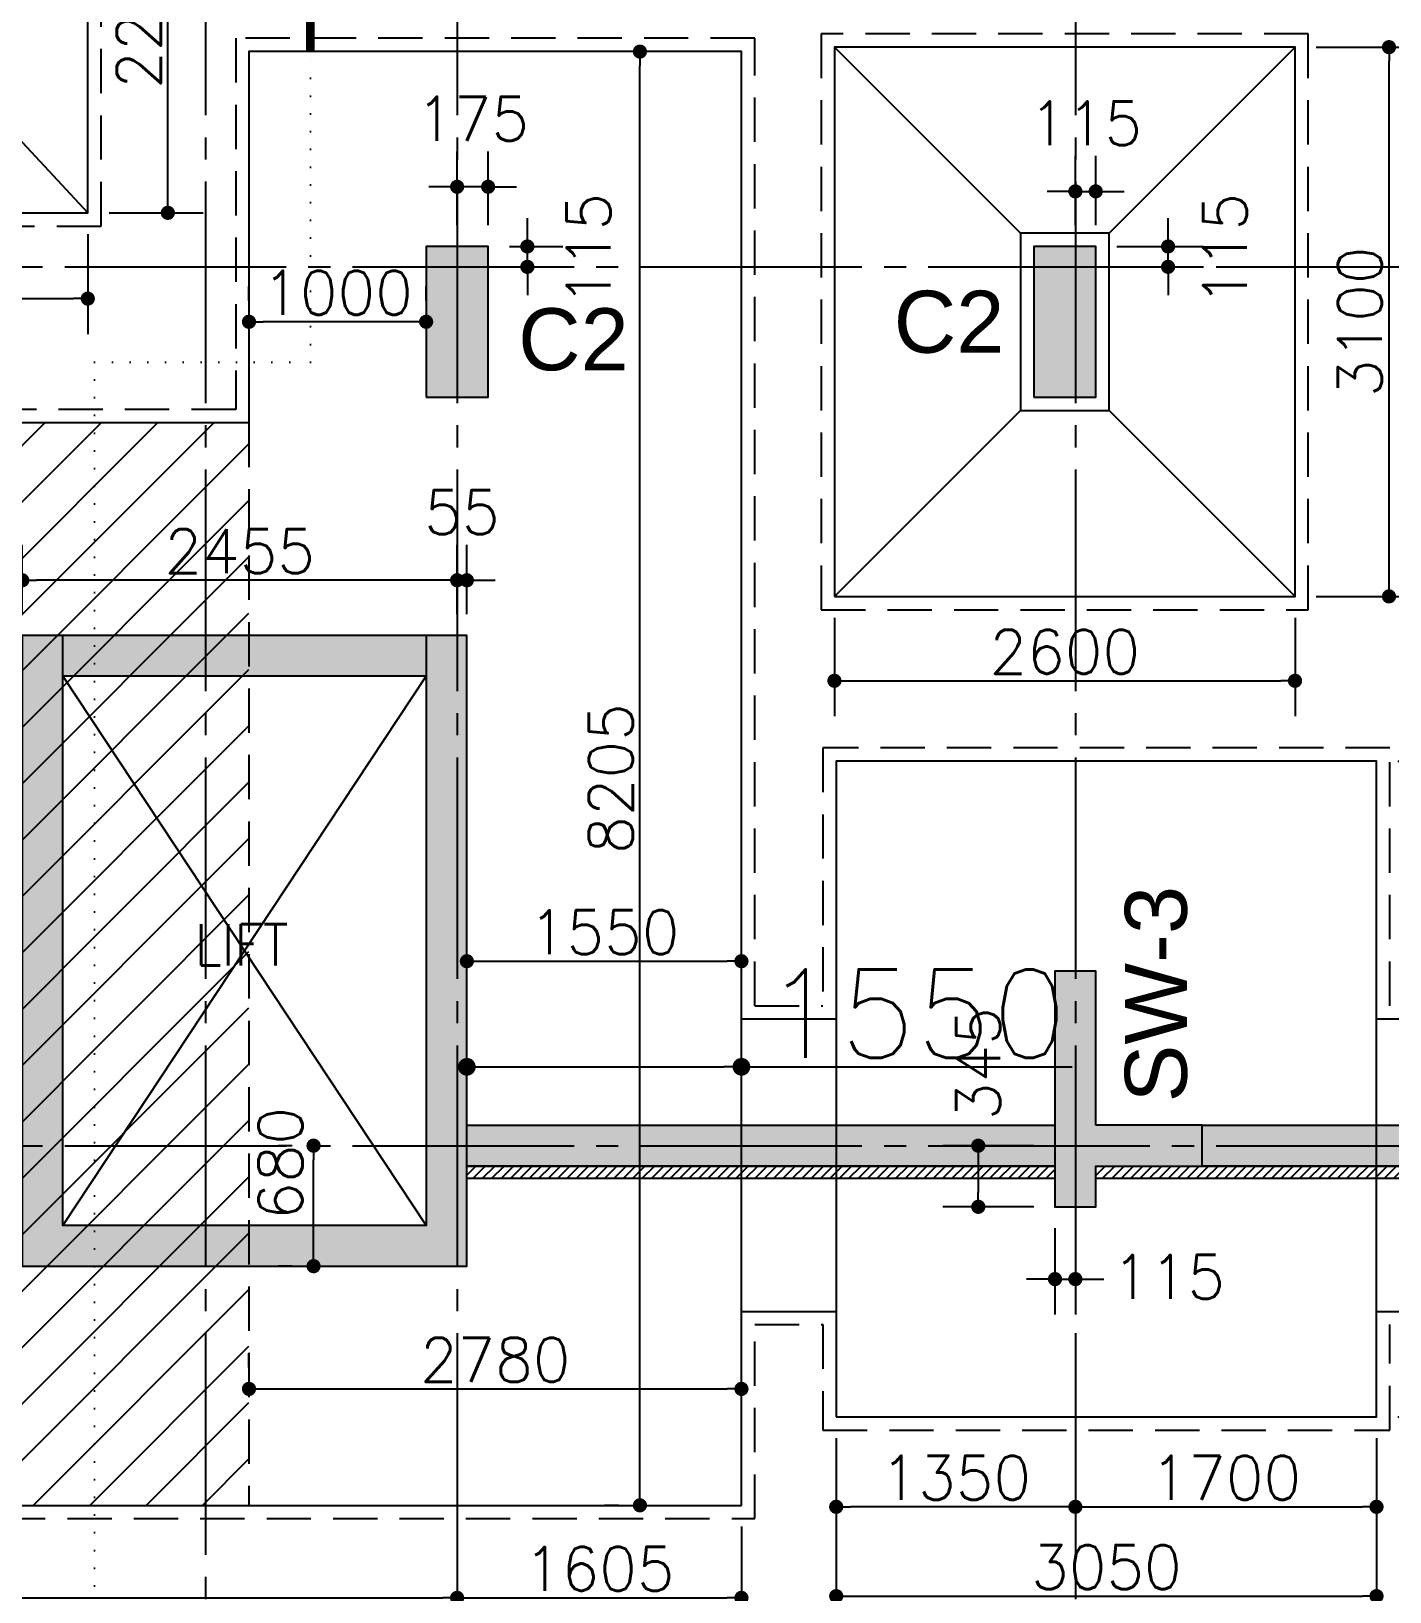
# Model space of a CAD drawing. Extents: x -200722 to 834823, y -494970 to 88783.
# Drawn here: x 253580 to 261250, y -9091 to -283 of the extents above; entities that cross this region are included whole.
import ezdxf

# ---------------------------------------------------------------- set-up
doc = ezdxf.new("R2010")
doc.units = 0
doc.header["$LTSCALE"] = 100
doc.header["$MEASUREMENT"] = 0
doc.header["$PDMODE"] = 34
for name, pattern in [('ACAD_ISO04W100', [30, 24, -3, 0, -3]), ('CL', [3.25, 2.5, -0.25, 0.25, -0.25]), ('DOT', [0.25, 0, -0.25]), ('HIDDEN', [0.375, 0.25, -0.125])]:
    doc.linetypes.add(name, pattern=pattern)
doc.layers.get('0').update_dxf_attribs({"linetype": 'CONTINUOUS'})
doc.layers.get('DEFPOINTS').update_dxf_attribs({"linetype": 'CONTINUOUS'})
doc.layers.add('1_COLUMN', color=4, linetype='CONTINUOUS', lineweight=5)
doc.layers.add('HATCH', color=252, linetype='CONTINUOUS', lineweight=30)
for name, color, linetype in [('A-Grid', 5, 'ACAD_ISO04W100'), ('BEAM', 4, 'CONTINUOUS'), ('COL. SHED. STEEL.', 6, 'CONTINUOUS'), ('COL_H', 235, 'CONTINUOUS'), ('DIM', 3, 'CONTINUOUS'), ('F_EXEC', 3, 'HIDDEN'), ('F_FTG1', 11, 'CONTINUOUS'), ('RCCWALL', 6, 'CONTINUOUS'), ('SLAB THK.', 2, 'CONTINUOUS'), ('TEXT', 2, 'CONTINUOUS')]:
    doc.layers.add(name, color=color, linetype=linetype)
doc.styles.add('AR', font='arial.ttf')
doc.styles.add('ROMANS', font='romans.shx')
doc.styles.get("Standard").update_dxf_attribs({"font": 'simplex.shx'})
doc.dimstyles.new('01 S.K', dxfattribs={"dimtxt": 230, "dimasz": 100, "dimexe": 200, "dimexo": 100, "dimgap": 50, "dimtad": 1, "dimdec": 0, "dimzin": 0, "dimdsep": 46, "dimtxsty": 'Standard', "dimblk": 'DOT', "dimcen": 0.09, "dimclrd": 4, "dimclre": 4, "dimclrt": 4, "dimadec": 0, "dimazin": 0, "dimtfac": 1, "dimtdec": 0, "dimtofl": 0, "dimtmove": 0, "dimatfit": 3, "dimfxl": 2, "dimtolj": 1, "dimtzin": 0, "dimarcsym": 1})
doc.dimstyles.new('STANDARD$0', dxfattribs={"dimtxt": 2.5, "dimasz": 2.5, "dimexe": 2, "dimexo": 0.7, "dimgap": 0.9, "dimtad": 1, "dimdec": 0, "dimdsep": 46, "dimtxsty": 'ROMANS', "dimcen": 0.09, "dimclrd": 4, "dimclre": 4, "dimclrt": 3, "dimadec": 0, "dimazin": 0, "dimtfac": 1, "dimtdec": 0, "dimtmove": 0, "dimatfit": 3, "dimfxl": 1, "dimtolj": 1, "dimtzin": 0, "dimarcsym": 0})

# ---------------------------------------------------------------- blocks, each defined once
blk = doc.blocks.new('DOT')
at = {"color": 0, "linetype": 'ByBlock'}
blk.add_line((-0.5, 0), (-1, 0), dxfattribs=at)
at = {"color": 0, "linetype": 'ByBlock', "const_width": 0.5}
blk.add_lwpolyline([(-0.25, 0, 1), (0.25, 0, 1)], format="xyb", close=True, dxfattribs=at)
blk = doc.blocks.new('*D414')
at = {"layer": 'BEAM', "color": 0, "lineweight": -2, "transparency": 16777216}
for p, q in [((256039.6, -5411.9), (256039.6, -5331.9)), ((257589.6, -5411.9), (257589.6, -5331.9)), ((256119.6, -5531.9), (257509.6, -5531.9))]:
    blk.add_line(p, q, dxfattribs=at)
at = {"layer": 'DEFPOINTS', "color": 0, "lineweight": -3, "transparency": 16777216}
for p in [(256039.6, -5531.9, 7446.6), (257589.6, -5531.9, 7446.6), (257589.6, -5531.9)]:
    blk.add_point(p, dxfattribs=at)
at = {"layer": 'BEAM', "color": 0, "lineweight": -2, "transparency": 16777216, "xscale": 80, "yscale": 80, "zscale": 80, "rotation": 180}
blk.add_blockref('DOT', (256039.6, -5531.9), dxfattribs=at)
at = {"layer": 'BEAM', "color": 0, "lineweight": -2, "transparency": 16777216, "xscale": 80, "yscale": 80, "zscale": 80}
blk.add_blockref('DOT', (257589.6, -5531.9), dxfattribs=at)
at = {"layer": 'BEAM', "color": 0, "transparency": 16777216, "insert": (256814.6, -5367.9), "char_height": 248, "attachment_point": 5}
blk.add_mtext('\\A1;1550', dxfattribs=at)
blk = doc.blocks.new('_DOT')
at = {"color": 0, "linetype": 'ByBlock'}
blk.add_line((-0.5, 0), (-1, 0), dxfattribs=at)
at = {"color": 0, "linetype": 'ByBlock', "const_width": 0.5}
blk.add_lwpolyline([(-0.25, 0, 1), (0.25, 0, 1)], format="xyb", close=True, dxfattribs=at)
blk = doc.blocks.new('*D420')
at = {"layer": 'BEAM', "color": 0, "lineweight": -2, "transparency": 16777216}
for p, q in [((248714.6, -8723.1), (248714.6, -9325.2)), ((255984.6, -8723.1), (255984.6, -9325.2)), ((248794.6, -9125.2), (255904.6, -9125.2))]:
    blk.add_line(p, q, dxfattribs=at)
at = {"layer": 'DEFPOINTS', "color": 0, "lineweight": -3, "transparency": 16777216}
for p in [(248714.6, -8603.1, 7446.6), (255984.6, -8603.1, 7446.6), (255984.6, -9125.2)]:
    blk.add_point(p, dxfattribs=at)
at = {"layer": 'BEAM', "color": 0, "lineweight": -2, "transparency": 16777216, "xscale": 80, "yscale": 80, "zscale": 80, "rotation": 180}
blk.add_blockref('DOT', (248714.6, -9125.2), dxfattribs=at)
at = {"layer": 'BEAM', "color": 0, "lineweight": -2, "transparency": 16777216, "xscale": 80, "yscale": 80, "zscale": 80}
blk.add_blockref('DOT', (255984.6, -9125.2), dxfattribs=at)
at = {"layer": 'BEAM', "color": 0, "transparency": 16777216, "insert": (252349.6, -8961.2), "char_height": 248, "attachment_point": 5}
blk.add_mtext('\\A1;7270', dxfattribs=at)
blk = doc.blocks.new('*D421')
at = {"layer": 'BEAM', "color": 0, "lineweight": -2, "transparency": 16777216}
for p, q in [((255984.6, -8723.1), (255984.6, -9325.2)), ((257589.6, -8723.1), (257589.6, -9325.2)), ((256064.6, -9125.2), (257509.6, -9125.2))]:
    blk.add_line(p, q, dxfattribs=at)
at = {"layer": 'DEFPOINTS', "color": 0, "lineweight": -3, "transparency": 16777216}
for p in [(255984.6, -8603.1, 7446.6), (257589.6, -8603.1, 7446.6), (257589.6, -9125.2)]:
    blk.add_point(p, dxfattribs=at)
at = {"layer": 'BEAM', "color": 0, "lineweight": -2, "transparency": 16777216, "xscale": 80, "yscale": 80, "zscale": 80, "rotation": 180}
blk.add_blockref('DOT', (255984.6, -9125.2), dxfattribs=at)
at = {"layer": 'BEAM', "color": 0, "lineweight": -2, "transparency": 16777216, "xscale": 80, "yscale": 80, "zscale": 80}
blk.add_blockref('DOT', (257589.6, -9125.2), dxfattribs=at)
at = {"layer": 'BEAM', "color": 0, "transparency": 16777216, "insert": (256787.1, -8961.2), "char_height": 248, "attachment_point": 5}
blk.add_mtext('\\A1;1605', dxfattribs=at)
blk = doc.blocks.new('*D422')
at = {"layer": 'BEAM', "color": 0, "lineweight": -2, "transparency": 16777216}
for p, q in [((247109.6, -8723.1), (247109.6, -9771.5)), ((257589.6, -8723.1), (257589.6, -9771.5)), ((257509.6, -9571.5), (247189.6, -9571.5))]:
    blk.add_line(p, q, dxfattribs=at)
at = {"layer": 'DEFPOINTS', "color": 0, "lineweight": -3, "transparency": 16777216}
for p in [(247109.6, -8603.1, 7446.6), (257589.6, -8603.1, 7446.6), (247109.6, -9571.5)]:
    blk.add_point(p, dxfattribs=at)
at = {"layer": 'BEAM', "color": 0, "lineweight": -2, "transparency": 16777216, "xscale": 80, "yscale": 80, "zscale": 80, "rotation": 180}
blk.add_blockref('DOT', (247109.6, -9571.5), dxfattribs=at)
at = {"layer": 'BEAM', "color": 0, "lineweight": -2, "transparency": 16777216, "xscale": 80, "yscale": 80, "zscale": 80}
blk.add_blockref('DOT', (257589.6, -9571.5), dxfattribs=at)
at = {"layer": 'BEAM', "color": 0, "transparency": 16777216, "insert": (252349.6, -9407.5), "char_height": 248, "attachment_point": 5}
blk.add_mtext('\\A1;10480', dxfattribs=at)
blk = doc.blocks.new('*D423')
at = {"layer": 'BEAM', "color": 0, "lineweight": -2, "transparency": 16777216}
for p, q in [((256896.5, -398.1), (256816.5, -398.1)), ((257016.5, -8523.1), (257016.5, -478.1)), ((256896.5, -8603.1), (256816.5, -8603.1))]:
    blk.add_line(p, q, dxfattribs=at)
at = {"layer": 'DEFPOINTS', "color": 0, "lineweight": -3, "transparency": 16777216}
for p in [(257016.5, -398.1, 7446.6), (257016.5, -398.1), (257016.5, -8603.1, 7446.6)]:
    blk.add_point(p, dxfattribs=at)
at = {"layer": 'BEAM', "color": 0, "lineweight": -2, "transparency": 16777216, "xscale": 80, "yscale": 80, "zscale": 80}
for p, rotation in [((257016.5, -398.1), 90), ((257016.5, -8603.1), 270)]:
    blk.add_blockref('DOT', p, dxfattribs=dict(at, rotation=rotation))
at = {"layer": 'BEAM', "color": 0, "transparency": 16777216, "insert": (256852.5, -4500.6), "char_height": 248, "attachment_point": 5, "rotation": 90}
blk.add_mtext('\\A1;8205', dxfattribs=at)
blk = doc.blocks.new('*D425')
at = {"layer": 'BEAM', "color": 0, "lineweight": -2, "transparency": 16777216}
for p, q in [((254809.6, -1803.1), (254809.6, -1723.1)), ((255809.6, -1803.1), (255809.6, -1723.1)), ((255729.6, -1923.1), (254889.6, -1923.1))]:
    blk.add_line(p, q, dxfattribs=at)
at = {"layer": 'DEFPOINTS', "color": 0, "lineweight": -3, "transparency": 16777216}
for p in [(254809.6, -1923.1, 7446.6), (254809.6, -1923.1), (255809.6, -1923.1, 7446.6)]:
    blk.add_point(p, dxfattribs=at)
at = {"layer": 'BEAM', "color": 0, "lineweight": -2, "transparency": 16777216, "xscale": 80, "yscale": 80, "zscale": 80, "rotation": 180}
blk.add_blockref('DOT', (254809.6, -1923.1), dxfattribs=at)
at = {"layer": 'BEAM', "color": 0, "lineweight": -2, "transparency": 16777216, "xscale": 80, "yscale": 80, "zscale": 80}
blk.add_blockref('DOT', (255809.6, -1923.1), dxfattribs=at)
at = {"layer": 'BEAM', "color": 0, "transparency": 16777216, "insert": (255309.6, -1759.1), "char_height": 248, "attachment_point": 5}
blk.add_mtext('\\A1;1000', dxfattribs=at)
blk = doc.blocks.new('*D426')
at = {"layer": 'BEAM', "color": 0, "lineweight": -2, "transparency": 16777216}
for p, q in [((255984.6, -3573.1), (255984.6, -3181.9)), ((256039.6, -3573.1), (256039.6, -3181.9)), ((255904.6, -3381.9), (255824.6, -3381.9)), ((255984.6, -3381.9), (256039.6, -3381.9)), ((256119.6, -3381.9), (256199.6, -3381.9))]:
    blk.add_line(p, q, dxfattribs=at)
at = {"layer": 'DEFPOINTS', "color": 0, "lineweight": -3, "transparency": 16777216}
for p in [(256039.6, -3381.9), (255984.6, -3693.1, 7446.6), (256039.6, -3693.1, 7446.6)]:
    blk.add_point(p, dxfattribs=at)
at = {"layer": 'BEAM', "color": 0, "lineweight": -2, "transparency": 16777216, "xscale": 80, "yscale": 80, "zscale": 80}
blk.add_blockref('DOT', (255984.6, -3381.9), dxfattribs=at)
at = {"layer": 'BEAM', "color": 0, "lineweight": -2, "transparency": 16777216, "xscale": 80, "yscale": 80, "zscale": 80, "rotation": 180}
blk.add_blockref('DOT', (256039.6, -3381.9), dxfattribs=at)
at = {"layer": 'BEAM', "color": 0, "transparency": 16777216, "insert": (256012.1, -2997.9), "char_height": 248, "attachment_point": 5}
blk.add_mtext('\\A1;55', dxfattribs=at)
blk = doc.blocks.new('*D427')
at = {"layer": 'BEAM', "color": 0, "lineweight": -2, "transparency": 16777216}
for p, q in [((253529.6, -3573.1), (253529.6, -3181.9)), ((255984.6, -3573.1), (255984.6, -3181.9)), ((255904.6, -3381.9), (253609.6, -3381.9))]:
    blk.add_line(p, q, dxfattribs=at)
at = {"layer": 'DEFPOINTS', "color": 0, "lineweight": -3, "transparency": 16777216}
for p in [(253529.6, -3381.9), (253529.6, -3693.1, 7446.6), (255984.6, -3693.1, 7446.6)]:
    blk.add_point(p, dxfattribs=at)
at = {"layer": 'BEAM', "color": 0, "lineweight": -2, "transparency": 16777216, "xscale": 80, "yscale": 80, "zscale": 80, "rotation": 180}
blk.add_blockref('DOT', (253529.6, -3381.9), dxfattribs=at)
at = {"layer": 'BEAM', "color": 0, "lineweight": -2, "transparency": 16777216, "xscale": 80, "yscale": 80, "zscale": 80}
blk.add_blockref('DOT', (255984.6, -3381.9), dxfattribs=at)
at = {"layer": 'BEAM', "color": 0, "transparency": 16777216, "insert": (254757.1, -3217.9), "char_height": 248, "attachment_point": 5}
blk.add_mtext('\\A1;2455', dxfattribs=at)
blk = doc.blocks.new('*D430')
at = {"layer": 'BEAM', "color": 0, "lineweight": -2, "transparency": 16777216}
for p, q in [((255054.1, -6573.1), (254974.1, -6573.1)), ((255174.1, -7173.1), (255174.1, -6653.1)), ((255054.1, -7253.1), (254974.1, -7253.1))]:
    blk.add_line(p, q, dxfattribs=at)
at = {"layer": 'DEFPOINTS', "color": 0, "lineweight": -3, "transparency": 16777216}
for p in [(255174.1, -6573.1, 7446.6), (255174.1, -6573.1), (255174.1, -7253.1, 7446.6)]:
    blk.add_point(p, dxfattribs=at)
at = {"layer": 'BEAM', "color": 0, "lineweight": -2, "transparency": 16777216, "xscale": 80, "yscale": 80, "zscale": 80}
for p, rotation in [((255174.1, -6573.1), 90), ((255174.1, -7253.1), 270)]:
    blk.add_blockref('DOT', p, dxfattribs=dict(at, rotation=rotation))
at = {"layer": 'BEAM', "color": 0, "transparency": 16777216, "insert": (254986.9, -6673.6), "char_height": 248, "attachment_point": 5, "rotation": 90}
blk.add_mtext('\\A1;680', dxfattribs=at)
blk = doc.blocks.new('*D613')
at = {"layer": 'BEAM', "color": 0, "lineweight": -2, "transparency": 16777216}
for p, q in [((259474.6, -8223.1), (259474.6, -8811.4)), ((261174.6, -8223.1), (261174.6, -8811.4)), ((259554.6, -8611.4), (261094.6, -8611.4))]:
    blk.add_line(p, q, dxfattribs=at)
at = {"layer": 'DEFPOINTS', "color": 0, "lineweight": -3, "transparency": 16777216}
for p in [(259474.6, -8103.1, 7446.6), (261174.6, -8103.1, 7446.6), (261174.6, -8611.4)]:
    blk.add_point(p, dxfattribs=at)
at = {"layer": 'BEAM', "color": 0, "lineweight": -2, "transparency": 16777216, "xscale": 80, "yscale": 80, "zscale": 80, "rotation": 180}
blk.add_blockref('DOT', (259474.6, -8611.4), dxfattribs=at)
at = {"layer": 'BEAM', "color": 0, "lineweight": -2, "transparency": 16777216, "xscale": 80, "yscale": 80, "zscale": 80}
blk.add_blockref('DOT', (261174.6, -8611.4), dxfattribs=at)
at = {"layer": 'BEAM', "color": 0, "transparency": 16777216, "insert": (260324.6, -8447.4), "char_height": 248, "attachment_point": 5}
blk.add_mtext('\\A1;1700', dxfattribs=at)
blk = doc.blocks.new('*D614')
at = {"layer": 'BEAM', "color": 0, "lineweight": -2, "transparency": 16777216}
for p, q in [((258124.6, -8223.1), (258124.6, -8811.4)), ((259474.6, -8223.1), (259474.6, -8811.4)), ((259394.6, -8611.4), (258204.6, -8611.4))]:
    blk.add_line(p, q, dxfattribs=at)
at = {"layer": 'DEFPOINTS', "color": 0, "lineweight": -3, "transparency": 16777216}
for p in [(258124.6, -8103.1, 7446.6), (259474.6, -8103.1, 7446.6), (258124.6, -8611.4)]:
    blk.add_point(p, dxfattribs=at)
at = {"layer": 'BEAM', "color": 0, "lineweight": -2, "transparency": 16777216, "xscale": 80, "yscale": 80, "zscale": 80, "rotation": 180}
blk.add_blockref('DOT', (258124.6, -8611.4), dxfattribs=at)
at = {"layer": 'BEAM', "color": 0, "lineweight": -2, "transparency": 16777216, "xscale": 80, "yscale": 80, "zscale": 80}
blk.add_blockref('DOT', (259474.6, -8611.4), dxfattribs=at)
at = {"layer": 'BEAM', "color": 0, "transparency": 16777216, "insert": (258799.6, -8447.4), "char_height": 248, "attachment_point": 5}
blk.add_mtext('\\A1;1350', dxfattribs=at)
blk = doc.blocks.new('*D615')
at = {"layer": 'BEAM', "color": 0, "lineweight": -2, "transparency": 16777216}
for p, q in [((258124.6, -8223.1), (258124.6, -9315.4)), ((261174.6, -8223.1), (261174.6, -9315.4)), ((258204.6, -9115.4), (261094.6, -9115.4))]:
    blk.add_line(p, q, dxfattribs=at)
at = {"layer": 'DEFPOINTS', "color": 0, "lineweight": -3, "transparency": 16777216}
for p in [(258124.6, -8103.1, 7446.6), (261174.6, -8103.1, 7446.6), (261174.6, -9115.4)]:
    blk.add_point(p, dxfattribs=at)
at = {"layer": 'BEAM', "color": 0, "lineweight": -2, "transparency": 16777216, "xscale": 80, "yscale": 80, "zscale": 80, "rotation": 180}
blk.add_blockref('DOT', (258124.6, -9115.4), dxfattribs=at)
at = {"layer": 'BEAM', "color": 0, "lineweight": -2, "transparency": 16777216, "xscale": 80, "yscale": 80, "zscale": 80}
blk.add_blockref('DOT', (261174.6, -9115.4), dxfattribs=at)
at = {"layer": 'BEAM', "color": 0, "transparency": 16777216, "insert": (259649.6, -8951.4), "char_height": 248, "attachment_point": 5}
blk.add_mtext('\\A1;3050', dxfattribs=at)
blk = doc.blocks.new('*D616')
at = {"layer": 'BEAM', "color": 0, "lineweight": -2, "transparency": 16777216}
for p, q in [((261294.6, -4403.1), (261845.1, -4403.1)), ((261645.1, -4483.1), (261645.1, -5526.2)), ((261645.1, -8023.1), (261645.1, -6480.1)), ((261294.6, -8103.1), (261845.1, -8103.1))]:
    blk.add_line(p, q, dxfattribs=at)
at = {"layer": 'DEFPOINTS', "color": 0, "lineweight": -3, "transparency": 16777216}
for p in [(261174.6, -4403.1), (261645.1, -4403.1), (261174.6, -8103.1, 7446.6)]:
    blk.add_point(p, dxfattribs=at)
at = {"layer": 'BEAM', "color": 0, "lineweight": -2, "transparency": 16777216, "xscale": 80, "yscale": 80, "zscale": 80}
for p, rotation in [((261645.1, -4403.1), 90), ((261645.1, -8103.1), 270)]:
    blk.add_blockref('DOT', p, dxfattribs=dict(at, rotation=rotation))
at = {"layer": 'BEAM', "color": 0, "transparency": 16777216, "insert": (261645.1, -6003.1), "char_height": 248, "attachment_point": 5, "rotation": 90}
blk.add_mtext('\\A1;3700', dxfattribs=at)
blk = doc.blocks.new('*D685')
at = {"layer": 'BEAM', "color": 0, "lineweight": -2, "transparency": 16777216}
for p, q in [((259239.6, -6573.1), (258726.6, -6573.1)), ((258926.6, -6653.1), (258926.6, -6838.1)), ((259239.6, -6918.1), (258726.6, -6918.1))]:
    blk.add_line(p, q, dxfattribs=at)
at = {"layer": 'DEFPOINTS', "color": 0, "lineweight": -3, "transparency": 16777216}
for p in [(259359.6, -6573.1, 7446.6), (258926.6, -6918.1), (259359.6, -6918.1, 7446.6)]:
    blk.add_point(p, dxfattribs=at)
at = {"layer": 'BEAM', "color": 0, "lineweight": -2, "transparency": 16777216, "xscale": 80, "yscale": 80, "zscale": 80}
for p, rotation in [((258926.6, -6573.1), 90), ((258926.6, -6918.1), 270)]:
    blk.add_blockref('DOT', p, dxfattribs=dict(at, rotation=rotation))
at = {"layer": 'BEAM', "color": 0, "transparency": 16777216, "insert": (258926.6, -6111), "char_height": 248, "attachment_point": 5, "rotation": 90}
blk.add_mtext('\\A1;345', dxfattribs=at)
blk = doc.blocks.new('*D686')
at = {"layer": 'BEAM', "color": 0, "lineweight": -2, "transparency": 16777216}
for p, q in [((259359.6, -7038.1), (259359.6, -7526.1)), ((259474.6, -7038.1), (259474.6, -7526.1)), ((259279.6, -7326.1), (259199.6, -7326.1)), ((259359.6, -7326.1), (259474.6, -7326.1)), ((259554.6, -7326.1), (259634.6, -7326.1))]:
    blk.add_line(p, q, dxfattribs=at)
at = {"layer": 'DEFPOINTS', "color": 0, "lineweight": -3, "transparency": 16777216}
for p in [(259359.6, -6918.1, 7446.6), (259474.6, -6918.1, 14893.2), (259474.6, -7326.1)]:
    blk.add_point(p, dxfattribs=at)
at = {"layer": 'BEAM', "color": 0, "lineweight": -2, "transparency": 16777216, "xscale": 80, "yscale": 80, "zscale": 80}
blk.add_blockref('DOT', (259359.6, -7326.1), dxfattribs=at)
at = {"layer": 'BEAM', "color": 0, "lineweight": -2, "transparency": 16777216, "xscale": 80, "yscale": 80, "zscale": 80, "rotation": 180}
blk.add_blockref('DOT', (259474.6, -7326.1), dxfattribs=at)
at = {"layer": 'BEAM', "color": 0, "transparency": 16777216, "insert": (260000.8, -7313.2), "char_height": 248, "attachment_point": 5}
blk.add_mtext('\\A1;115', dxfattribs=at)
blk = doc.blocks.new('*D689')
at = {"layer": 'BEAM', "color": 0, "lineweight": -2, "transparency": 16777216}
for p, q in [((258114.6, -3593.1), (258114.6, -4149.3)), ((260714.6, -3593.1), (260714.6, -4149.3)), ((258194.6, -3949.3), (260634.6, -3949.3))]:
    blk.add_line(p, q, dxfattribs=at)
at = {"layer": 'DEFPOINTS', "color": 0, "lineweight": -3, "transparency": 16777216}
for p in [(258114.6, -3473.1, 7446.6), (260714.6, -3473.1, 7446.6), (260714.6, -3949.3)]:
    blk.add_point(p, dxfattribs=at)
at = {"layer": 'BEAM', "color": 0, "lineweight": -2, "transparency": 16777216, "xscale": 80, "yscale": 80, "zscale": 80, "rotation": 180}
blk.add_blockref('DOT', (258114.6, -3949.3), dxfattribs=at)
at = {"layer": 'BEAM', "color": 0, "lineweight": -2, "transparency": 16777216, "xscale": 80, "yscale": 80, "zscale": 80}
blk.add_blockref('DOT', (260714.6, -3949.3), dxfattribs=at)
at = {"layer": 'BEAM', "color": 0, "transparency": 16777216, "insert": (259414.6, -3785.3), "char_height": 248, "attachment_point": 5}
blk.add_mtext('\\A1;2600', dxfattribs=at)
blk = doc.blocks.new('*D690')
at = {"layer": 'BEAM', "color": 0, "lineweight": -2, "transparency": 16777216}
for p, q in [((260834.6, -373.1), (261445.2, -373.1)), ((261245.2, -3393.1), (261245.2, -453.1)), ((260834.6, -3473.1), (261445.2, -3473.1))]:
    blk.add_line(p, q, dxfattribs=at)
at = {"layer": 'DEFPOINTS', "color": 0, "lineweight": -3, "transparency": 16777216}
for p in [(260714.6, -373.1, 7446.6), (261245.2, -373.1), (260714.6, -3473.1, 7446.6)]:
    blk.add_point(p, dxfattribs=at)
at = {"layer": 'BEAM', "color": 0, "lineweight": -2, "transparency": 16777216, "xscale": 80, "yscale": 80, "zscale": 80}
for p, rotation in [((261245.2, -373.1), 90), ((261245.2, -3473.1), 270)]:
    blk.add_blockref('DOT', p, dxfattribs=dict(at, rotation=rotation))
at = {"layer": 'BEAM', "color": 0, "transparency": 16777216, "insert": (261081.2, -1923.1), "char_height": 248, "attachment_point": 5, "rotation": 90}
blk.add_mtext('\\A1;3100', dxfattribs=at)
blk = doc.blocks.new('*D697')
at = {"layer": 'BEAM', "color": 0, "lineweight": -2, "transparency": 16777216}
for p, q in [((250799.6, -1428.1), (250799.6, -1992.3)), ((253899.6, -1428.1), (253899.6, -1992.3)), ((250879.6, -1792.3), (253819.6, -1792.3))]:
    blk.add_line(p, q, dxfattribs=at)
at = {"layer": 'DEFPOINTS', "color": 0, "lineweight": -3, "transparency": 16777216}
for p in [(250799.6, -1308.1, 7446.6), (253899.6, -1308.1, 7446.6), (253899.6, -1792.3)]:
    blk.add_point(p, dxfattribs=at)
at = {"layer": 'BEAM', "color": 0, "lineweight": -2, "transparency": 16777216, "xscale": 80, "yscale": 80, "zscale": 80, "rotation": 180}
blk.add_blockref('DOT', (250799.6, -1792.3), dxfattribs=at)
at = {"layer": 'BEAM', "color": 0, "lineweight": -2, "transparency": 16777216, "xscale": 80, "yscale": 80, "zscale": 80}
blk.add_blockref('DOT', (253899.6, -1792.3), dxfattribs=at)
at = {"layer": 'BEAM', "color": 0, "transparency": 16777216, "insert": (252349.6, -1628.3), "char_height": 248, "attachment_point": 5}
blk.add_mtext('\\A1;3100', dxfattribs=at)
blk = doc.blocks.new('*D698')
at = {"layer": 'BEAM', "color": 0, "lineweight": -2, "transparency": 16777216}
for p, q in [((254019.6, 941.9), (254551.5, 941.9)), ((254351.5, -1228.1), (254351.5, 861.9)), ((254019.6, -1308.1), (254551.5, -1308.1))]:
    blk.add_line(p, q, dxfattribs=at)
at = {"layer": 'DEFPOINTS', "color": 0, "lineweight": -3, "transparency": 16777216}
for p in [(253899.6, 941.9, 7446.6), (254351.5, 941.9), (253899.6, -1308.1, 7446.6)]:
    blk.add_point(p, dxfattribs=at)
at = {"layer": 'BEAM', "color": 0, "lineweight": -2, "transparency": 16777216, "xscale": 80, "yscale": 80, "zscale": 80}
for p, rotation in [((254351.5, 941.9), 90), ((254351.5, -1308.1), 270)]:
    blk.add_blockref('DOT', p, dxfattribs=dict(at, rotation=rotation))
at = {"layer": 'BEAM', "color": 0, "transparency": 16777216, "insert": (254187.5, -183.1), "char_height": 248, "attachment_point": 5, "rotation": 90}
blk.add_mtext('\\A1;2250', dxfattribs=at)
blk = doc.blocks.new('*D705')
at = {"layer": 'BEAM', "color": 0, "lineweight": -2, "transparency": 16777216}
for p, q in [((255984.6, -1378.1), (255984.6, -961.1)), ((256159.6, -1378.1), (256159.6, -961.1)), ((255904.6, -1161.1), (255824.6, -1161.1)), ((256159.6, -1161.1), (255984.6, -1161.1)), ((256239.6, -1161.1), (256319.6, -1161.1))]:
    blk.add_line(p, q, dxfattribs=at)
at = {"layer": 'DEFPOINTS', "color": 0, "lineweight": -3, "transparency": 16777216}
for p in [(255984.6, -1161.1), (255984.6, -1498.1, 7446.6), (256159.6, -1498.1, 7446.6)]:
    blk.add_point(p, dxfattribs=at)
at = {"layer": 'BEAM', "color": 0, "lineweight": -2, "transparency": 16777216, "xscale": 80, "yscale": 80, "zscale": 80}
blk.add_blockref('DOT', (255984.6, -1161.1), dxfattribs=at)
at = {"layer": 'BEAM', "color": 0, "lineweight": -2, "transparency": 16777216, "xscale": 80, "yscale": 80, "zscale": 80, "rotation": 180}
blk.add_blockref('DOT', (256159.6, -1161.1), dxfattribs=at)
at = {"layer": 'BEAM', "color": 0, "transparency": 16777216, "insert": (256072.1, -777.1), "char_height": 248, "attachment_point": 5}
blk.add_mtext('\\A1;175', dxfattribs=at)
blk = doc.blocks.new('*D706')
at = {"layer": 'BEAM', "color": 0, "lineweight": -2, "transparency": 16777216}
for p, q in [((256381.1, -1418.1), (256381.1, -1338.1)), ((256279.6, -1498.1), (256581.1, -1498.1)), ((256381.1, -1613.1), (256381.1, -1498.1)), ((256279.6, -1613.1), (256581.1, -1613.1)), ((256381.1, -1693.1), (256381.1, -1773.1))]:
    blk.add_line(p, q, dxfattribs=at)
at = {"layer": 'DEFPOINTS', "color": 0, "lineweight": -3, "transparency": 16777216}
for p in [(256159.6, -1498.1, 7446.6), (256381.1, -1498.1), (256159.6, -1613.1, 7446.6)]:
    blk.add_point(p, dxfattribs=at)
at = {"layer": 'BEAM', "color": 0, "lineweight": -2, "transparency": 16777216, "xscale": 80, "yscale": 80, "zscale": 80}
for p, rotation in [((256381.1, -1498.1), 270), ((256381.1, -1613.1), 90)]:
    blk.add_blockref('DOT', p, dxfattribs=dict(at, rotation=rotation))
at = {"layer": 'BEAM', "color": 0, "transparency": 16777216, "insert": (256726.9, -1514), "char_height": 248, "attachment_point": 5, "rotation": 90}
blk.add_mtext('\\A1;115', dxfattribs=at)
blk = doc.blocks.new('*D748')
at = {"layer": 'BEAM', "color": 0, "lineweight": -2, "transparency": 16777216}
for p, q in [((254809.6, -7825.9), (254809.6, -7745.9)), ((257589.6, -7825.9), (257589.6, -7745.9)), ((254889.6, -7945.9), (257509.6, -7945.9))]:
    blk.add_line(p, q, dxfattribs=at)
at = {"layer": 'DEFPOINTS', "color": 0, "lineweight": -3, "transparency": 16777216}
for p in [(254809.6, -7945.9, 7446.6), (257589.6, -7945.9, 7446.6), (257589.6, -7945.9)]:
    blk.add_point(p, dxfattribs=at)
at = {"layer": 'BEAM', "color": 0, "lineweight": -2, "transparency": 16777216, "xscale": 80, "yscale": 80, "zscale": 80, "rotation": 180}
blk.add_blockref('DOT', (254809.6, -7945.9), dxfattribs=at)
at = {"layer": 'BEAM', "color": 0, "lineweight": -2, "transparency": 16777216, "xscale": 80, "yscale": 80, "zscale": 80}
blk.add_blockref('DOT', (257589.6, -7945.9), dxfattribs=at)
at = {"layer": 'BEAM', "color": 0, "transparency": 16777216, "insert": (256199.6, -7781.9), "char_height": 248, "attachment_point": 5}
blk.add_mtext('\\A1;2780', dxfattribs=at)
blk = doc.blocks.new('*D783')
at = {"layer": 'BEAM', "color": 0, "lineweight": -2, "transparency": 16777216}
for p, q in [((259474.6, -1378.1), (259474.6, -987)), ((259589.6, -1378.1), (259589.6, -987)), ((259394.6, -1187), (259314.6, -1187)), ((259474.6, -1187), (259589.6, -1187)), ((259669.6, -1187), (259749.6, -1187))]:
    blk.add_line(p, q, dxfattribs=at)
at = {"layer": 'DEFPOINTS', "color": 0, "lineweight": -3, "transparency": 16777216}
for p in [(259589.6, -1187), (259474.6, -1498.1, 7446.6), (259589.6, -1498.1, 7446.6)]:
    blk.add_point(p, dxfattribs=at)
at = {"layer": 'BEAM', "color": 0, "lineweight": -2, "transparency": 16777216, "xscale": 80, "yscale": 80, "zscale": 80}
blk.add_blockref('DOT', (259474.6, -1187), dxfattribs=at)
at = {"layer": 'BEAM', "color": 0, "lineweight": -2, "transparency": 16777216, "xscale": 80, "yscale": 80, "zscale": 80, "rotation": 180}
blk.add_blockref('DOT', (259589.6, -1187), dxfattribs=at)
at = {"layer": 'BEAM', "color": 0, "transparency": 16777216, "insert": (259532.1, -803), "char_height": 248, "attachment_point": 5}
blk.add_mtext('\\A1;115', dxfattribs=at)
blk = doc.blocks.new('*D784')
at = {"layer": 'BEAM', "color": 0, "lineweight": -2, "transparency": 16777216}
for p, q in [((259998.1, -1418.1), (259998.1, -1338.1)), ((259709.6, -1498.1), (260198.1, -1498.1)), ((259998.1, -1613.1), (259998.1, -1498.1)), ((259709.6, -1613.1), (260198.1, -1613.1)), ((259998.1, -1693.1), (259998.1, -1773.1))]:
    blk.add_line(p, q, dxfattribs=at)
at = {"layer": 'DEFPOINTS', "color": 0, "lineweight": -3, "transparency": 16777216}
for p in [(259589.6, -1498.1, 7446.6), (259998.1, -1498.1), (259589.6, -1613.1, 7446.6)]:
    blk.add_point(p, dxfattribs=at)
at = {"layer": 'BEAM', "color": 0, "lineweight": -2, "transparency": 16777216, "xscale": 80, "yscale": 80, "zscale": 80}
for p, rotation in [((259998.1, -1498.1), 270), ((259998.1, -1613.1), 90)]:
    blk.add_blockref('DOT', p, dxfattribs=dict(at, rotation=rotation))
at = {"layer": 'BEAM', "color": 0, "transparency": 16777216, "insert": (260319.5, -1514.7), "char_height": 248, "attachment_point": 5, "rotation": 90}
blk.add_mtext('\\A1;115', dxfattribs=at)
blk = doc.blocks.new('*D2947')
at = {"color": 4, "lineweight": -2, "ltscale": 0.4, "transparency": 16777216}
for p, q in [((256039.6, -6228), (256039.6, -5928)), ((257589.6, -6228), (257589.6, -5928)), ((256139.6, -6128), (257489.6, -6128)), ((257589.6, -6128), (259456.3, -6128))]:
    blk.add_line(p, q, dxfattribs=at)
at = {"layer": 'DEFPOINTS', "color": 0, "lineweight": -3, "ltscale": 0.4, "transparency": 16777216}
for p in [(257589.6, -6128), (256039.6, -6458.1), (257589.6, -6458.1)]:
    blk.add_point(p, dxfattribs=at)
at = {"color": 4, "lineweight": -2, "ltscale": 0.4, "transparency": 16777216, "xscale": 100, "yscale": 100, "zscale": 100, "rotation": 180}
blk.add_blockref('_DOT', (256039.6, -6128), dxfattribs=at)
at = {"color": 4, "lineweight": -2, "ltscale": 0.4, "transparency": 16777216, "xscale": 100, "yscale": 100, "zscale": 100}
blk.add_blockref('_DOT', (257589.6, -6128), dxfattribs=at)
at = {"color": 4, "lineweight": -3, "ltscale": 0.4, "transparency": 16777216, "insert": (258573, -5828), "char_height": 500, "attachment_point": 5}
blk.add_mtext('\\A1;1550', dxfattribs=at)

msp = doc.modelspace()

# ---------------------------------------------------------------- hatches: boundary and pattern name
at = {"layer": 'COL_H', "ltscale": 0.4, "true_color": 0x000000}
for points in [[(255809.6, -2348.1), (256159.6, -2348.1), (256159.6, -1498.1), (255809.6, -1498.1)], [(259239.6, -2348.1), (259589.6, -2348.1), (259589.6, -1498.1), (259239.6, -1498.1)], [(253529.6, -3693.1), (253529.6, -7253.1), (256039.6, -7253.1), (256039.6, -3693.1), (255809.6, -3693.1), (255809.6, -7023.1), (253759.6, -7023.1), (253759.6, -3693.1)], [(259589.6, -6458.1), (259589.6, -5588.1), (259359.6, -5588.1), (259359.6, -6918.1), (259589.6, -6918.1), (259589.6, -6688.1), (260189.6, -6688.1), (260189.6, -6458.1)]]:
    msp.add_hatch(color=18, dxfattribs=at).paths.add_polyline_path(points)
at = {"layer": 'COL_H', "ltscale": 0.4}
msp.add_hatch(color=8, dxfattribs=at).paths.add_polyline_path([(253759.6, -3693.1), (253759.6, -3923.1), (255809.6, -3923.1), (255809.6, -3693.1)])
at = {"layer": 'DIM', "ltscale": 0.4, "true_color": 0x000000}
h = msp.add_hatch(dxfattribs=at)
h.set_pattern_fill('ANSI31', color=18, scale=300, style=0)
h.paths.add_polyline_path([(256039.6, -6688.1), (259359.6, -6688.1), (259359.6, -6758.1), (256039.6, -6758.1)])
h = msp.add_hatch(dxfattribs=at)
h.set_pattern_fill('ANSI31', color=18, scale=300, style=0)
h.paths.add_polyline_path([(259589.6, -6688.1), (263675.6, -6688.1), (263675.6, -6758.1), (259589.6, -6758.1)])
at = {"layer": 'HATCH', "lineweight": -3, "ltscale": 0.4, "true_color": 0x000000}
h = msp.add_hatch(dxfattribs=at)
h.set_pattern_fill('ANSI31', color=18, scale=1800, style=0)
h.paths.add_polyline_path([(249889.6, -2493.1), (254809.6, -2493.1), (254809.6, -8603.1), (249889.6, -8603.1)])
for points in [[(256039.6, -6458.1), (259359.6, -6458.1), (259359.6, -6688.1), (256039.6, -6688.1)], [(260189.6, -6458.1), (263075.6, -6458.1), (263075.6, -6688.1), (260189.6, -6688.1)]]:
    msp.add_hatch(color=18, dxfattribs=at).paths.add_polyline_path(points)

# ---------------------------------------------------------------- linework, layer by layer
at = {"color": 1, "linetype": 'DOT', "ltscale": 4}
msp.add_line((253938.4, -2150.6, 7969.5), (253938.4, -9395.8), dxfattribs=at)
msp.add_lwpolyline([(253938.4, -2150.6), (255156.3, -2150.6), (255156.3, -396.2)], dxfattribs=at)
at = {"layer": '1_COLUMN', "color": 6, "lineweight": -3, "ltscale": 0.01}
for p, q in [((253759.6, -3923.1, 7446.6), (255809.6, -7023.1, 7446.6)), ((253759.6, -7023.1, 7446.6), (255809.6, -3923.1, 7446.6))]:
    msp.add_line(p, q, dxfattribs=at)
at = {"layer": 'A-Grid', "color": 8, "linetype": 'CL', "ltscale": 5}
for p, q in [((224519.6, -1613.1, 7446.6), (303382.6, -1613.1, 7446.6)), ((224519.6, -6573.1, 7446.6), (303382.6, -6573.1, 7446.6))]:
    msp.add_line(p, q, dxfattribs=at)
at = {"layer": 'A-Grid', "color": 8, "linetype": 'CL', "ltscale": 5, "elevation": 7446.6}
for points in [[(254564.6, 62242.9), (254564.6, -9708.8)], [(255984.6, 62242.9), (255984.6, -9708.8)], [(259474.6, 62242.9), (259474.6, -9708.8)]]:
    msp.add_lwpolyline(points, dxfattribs=at)
at = {"layer": 'COL. SHED. STEEL.', "color": 18, "ltscale": 500, "true_color": 0x000000}
for p, q in [((255809.6, -3693.1, 7446.6), (253759.6, -3693.1, 7446.6)), ((255809.6, -3923.1, 7446.6), (253759.6, -3923.1, 7446.6))]:
    msp.add_line(p, q, dxfattribs=at)
at = {"layer": 'COL. SHED. STEEL.', "color": 18, "ltscale": 500, "true_color": 0x000000, "elevation": 7446.6}
for points in [[(255809.6, -2348.1), (256159.6, -2348.1), (256159.6, -1498.1), (255809.6, -1498.1), (255809.6, -2348.1)], [(259239.6, -2348.1), (259589.6, -2348.1), (259589.6, -1498.1), (259239.6, -1498.1), (259239.6, -2348.1)], [(253529.6, -3693.1), (253529.6, -7253.1), (256039.6, -7253.1), (256039.6, -3693.1), (255809.6, -3693.1), (255809.6, -7023.1), (255809.6, -7023.1), (253759.6, -7023.1), (253759.6, -7023.1), (253759.6, -3693.1), (253529.6, -3693.1)], [(259589.6, -6458.1), (259589.6, -5588.1), (259359.6, -5588.1), (259359.6, -6918.1), (259589.6, -6918.1), (259589.6, -6688.1), (260189.6, -6688.1), (260189.6, -6458.1), (259589.6, -6458.1)]]:
    msp.add_lwpolyline(points, dxfattribs=at)
at = {"layer": 'DIM', "color": 1}
msp.add_lwpolyline([(255739.4, 593, 80, 80, 0), (255156.3, 593, 50, 50, 0), (255156.3, -396.2, 50, 50, 0)], format="xyseb", dxfattribs=at)
at = {"layer": 'F_EXEC', "color": 18, "ltscale": 10, "true_color": 0x000000}
msp.add_line((257664.6, -7583.1, 7446.6), (258049.6, -7583.1, 7446.6), dxfattribs=at)
at = {"layer": 'F_EXEC', "color": 18, "ltscale": 10, "true_color": 0x000000, "elevation": 7446.6}
for points in [[(250724.6, 981.9), (250724.6, -1383.1), (253974.6, -1383.1), (253974.6, 981.9)], [(257664.6, -5783.1), (257664.6, -323.1), (254734.6, -323.1), (254734.6, -2418.1), (249964.6, -2418.1), (249964.6, -323.1), (247034.6, -323.1), (247034.6, -5783.1)], [(261249.6, -5783.1), (261249.6, -4328.1), (258049.6, -4328.1), (258049.6, -5783.1)], [(257664.6, -5783.1), (258049.6, -5783.1)], [(247034.6, -7583.1), (247034.6, -8678.1), (257664.6, -8678.1), (257664.6, -7583.1)], [(258049.6, -7583.1), (258049.6, -8178.1), (261249.6, -8178.1), (261249.6, -7583.1)]]:
    msp.add_lwpolyline(points, dxfattribs=at)
msp.add_lwpolyline([(258039.6, -3548.1), (260789.6, -3548.1), (260789.6, -298.1), (258039.6, -298.1)], close=True, dxfattribs=at)
at = {"layer": 'F_FTG1', "color": 18, "ltscale": 0.4, "true_color": 0x000000}
for p, q in [((252959.6, -298.1, 7446.6), (253899.6, -1308.1, 7446.6)), ((259164.6, -1423.1, 7446.6), (258114.6, -373.1, 7446.6)), ((259664.6, -1423.1, 7446.6), (260714.6, -373.1, 7446.6)), ((258114.6, -3473.1, 7446.6), (259164.6, -2423.1, 7446.6)), ((259664.6, -2423.1, 7446.6), (260714.6, -3473.1, 7446.6)), ((257589.6, -7508.1, 7446.6), (258124.6, -7508.1, 7446.6)), ((261174.6, -7508.1, 7446.6), (262090.6, -7508.1, 7446.6))]:
    msp.add_line(p, q, dxfattribs=at)
at = {"layer": 'F_FTG1', "color": 18, "linetype": 'HIDDEN', "ltscale": 10, "true_color": 0x000000}
msp.add_line((254809.6, -2493.1, 7446.6), (254809.6, -8603.1, 7446.6), dxfattribs=at)
at = {"layer": 'F_FTG1', "color": 18, "ltscale": 0.4, "true_color": 0x000000, "elevation": 7446.6}
for points in [[(250799.6, 941.9), (250799.6, -1308.1), (253899.6, -1308.1), (253899.6, 941.9)], [(258114.6, -3473.1), (260714.6, -3473.1), (260714.6, -373.1), (258114.6, -373.1)], [(259164.6, -2423.1), (259664.6, -2423.1), (259664.6, -1423.1), (259164.6, -1423.1)], [(258124.6, -8103.1), (261174.6, -8103.1), (261174.6, -4403.1), (258124.6, -4403.1)]]:
    msp.add_lwpolyline(points, close=True, dxfattribs=at)
for points in [[(257589.6, -8603.1), (257589.6, -398.1), (254809.6, -398.1), (254809.6, -2493.1), (249889.6, -2493.1), (249889.6, -398.1), (247109.6, -398.1), (247109.6, -8603.1), (257589.6, -8603.1)], [(257589.6, -5858.1), (258124.6, -5858.1)], [(261174.6, -5858.1), (262090.6, -5858.1)]]:
    msp.add_lwpolyline(points, dxfattribs=at)
at = {"layer": 'RCCWALL', "color": 42, "ltscale": 0.4}
for points, elevation in [([(256039.6, -6458.1), (259359.6, -6458.1), (259359.6, -6688.1), (256039.6, -6688.1)], 7446.6), ([(260189.6, -6458.1), (263075.6, -6458.1), (263075.6, -6688.1), (260189.6, -6688.1)], 3998.7)]:
    msp.add_lwpolyline(points, close=True, dxfattribs=dict(at, elevation=elevation))
at = {"layer": 'RCCWALL', "color": 1, "ltscale": 0.4, "elevation": 7446.6}
for points in [[(256039.6, -6688.1), (259359.6, -6688.1), (259359.6, -6758.1), (256039.6, -6758.1)], [(259589.6, -6688.1), (263675.6, -6688.1), (263675.6, -6758.1), (259589.6, -6758.1)]]:
    msp.add_lwpolyline(points, close=True, dxfattribs=at)

# ---------------------------------------------------------------- texts
at = {"layer": 'SLAB THK.', "color": 18, "true_color": 0x000000, "width": 0.9}
msp.add_text('LIFT', height=232, dxfattribs=at).set_placement((254503.7, -5555.4, 1101.5))
at = {"layer": 'TEXT', "color": 18, "true_color": 0x000000, "style": 'AR'}
for p in [(258449.2, -2097.8, 3998.7), (256328.8, -2196.8, 3998.7)]:
    msp.add_text('C2', height=350, dxfattribs=at).set_placement(p)
msp.add_text('SW-3', height=350, rotation=90, dxfattribs=at).set_placement((260104, -6329))

# ---------------------------------------------------------------- dimensions: what is measured, and where the dimension line sits
at = {"color": 5, "lineweight": -3, "ltscale": 0.4}
dim = msp.add_linear_dim(base=(257589.6, -6128), p1=(256039.6, -6458.1, 7446.6), p2=(257589.6, -6458.1, 7446.6), dimstyle='01 S.K', override={"dimtxt": 500, "dimfxl": 100, "dimfxlon": 1}, dxfattribs=at)
dim.commit()
dim.dimension.update_dxf_attribs({"geometry": '*D2947', "text_midpoint": (258573, -5828)})
at = {"layer": 'BEAM', "color": 18, "true_color": 0x000000}
for base, p1, p2, angle, picture, middle in [((254351.5, 941.9), (253899.6, -1308.1, 7446.6), (253899.6, 941.9, 7446.6), 90, '*D698', (254187.5, -183.1)), ((261245.2, -373.1), (260714.6, -3473.1, 7446.6), (260714.6, -373.1, 7446.6), 90, '*D690', (261081.2, -1923.1)), ((257016.5, -398.1), (257016.5, -8603.1, 7446.6), (257016.5, -398.1, 7446.6), 90, '*D423', (256852.5, -4500.6)), ((255984.6, -1161.1), (256159.6, -1498.1, 7446.6), (255984.6, -1498.1, 7446.6), 180, '*D705', (256072.1, -777.1)), ((259589.6, -1187), (259474.6, -1498.1, 7446.6), (259589.6, -1498.1, 7446.6), 180, '*D783', (259532.1, -803)), ((258124.6, -8611.4), (259474.6, -8103.1, 7446.6), (258124.6, -8103.1, 7446.6), 180, '*D614', (258799.6, -8447.4)), ((261174.6, -9115.4), (258124.6, -8103.1, 7446.6), (261174.6, -8103.1, 7446.6), 180, '*D615', (259649.6, -8951.4)), ((261174.6, -8611.4), (259474.6, -8103.1, 7446.6), (261174.6, -8103.1, 7446.6), 180, '*D613', (260324.6, -8447.4))]:
    dim = msp.add_linear_dim(base=base, p1=p1, p2=p2, angle=angle, dimstyle='STANDARD$0', override={"dimscale": 8, "dimtxt": 31, "dimasz": 10, "dimexe": 25, "dimexo": 15, "dimgap": 5, "dimzin": 3, "dimtxsty": 'Standard', "dimblk": 'DOT', "dimcen": 3, "dimdle": 1, "dimclrd": 0, "dimclre": 0, "dimclrt": 0, "dimtmove": 2, "dimldrblk": 'DOT', "dimtzin": 3}, dxfattribs=at)
    dim.commit()
    dim.dimension.update_dxf_attribs({"geometry": picture, "text_midpoint": middle})
for base, p1, p2, picture, middle in [((256381.1, -1498.1), (256159.6, -1613.1, 7446.6), (256159.6, -1498.1, 7446.6), '*D706', (256726.9, -1514)), ((259998.1, -1498.1), (259589.6, -1613.1, 7446.6), (259589.6, -1498.1, 7446.6), '*D784', (260319.5, -1514.7)), ((261645.1, -4403.1, 7446.6), (261174.6, -8103.1, 14893.2), (261174.6, -4403.1, 7446.6), '*D616', (261645.1, -6003.1, 7446.6)), ((258926.6, -6918.1, 7446.6), (259359.6, -6573.1, 14893.2), (259359.6, -6918.1, 14893.2), '*D685', (258926.6, -6111, 7446.6)), ((255174.1, -6573.1), (255174.1, -7253.1, 7446.6), (255174.1, -6573.1, 7446.6), '*D430', (254986.9, -6673.6))]:
    dim = msp.add_linear_dim(base=base, p1=p1, p2=p2, angle=90, dimstyle='STANDARD$0', override={"dimscale": 8, "dimtxt": 31, "dimasz": 10, "dimexe": 25, "dimexo": 15, "dimgap": 5, "dimzin": 3, "dimtxsty": 'Standard', "dimblk": 'DOT', "dimcen": 3, "dimdle": 1, "dimclrd": 0, "dimclre": 0, "dimclrt": 0, "dimtmove": 2, "dimldrblk": 'DOT', "dimtzin": 3}, dxfattribs=at)
    dim.commit()
    dim.dimension.update_dxf_attribs({"geometry": picture, "text_midpoint": middle, "dimtype": 160})
for base, p1, p2, picture, middle in [((253899.6, -1792.3), (250799.6, -1308.1, 7446.6), (253899.6, -1308.1, 7446.6), '*D697', (252349.6, -1628.3)), ((254809.6, -1923.1), (255809.6, -1923.1, 7446.6), (254809.6, -1923.1, 7446.6), '*D425', (255309.6, -1759.1)), ((256039.6, -3381.9), (255984.6, -3693.1, 7446.6), (256039.6, -3693.1, 7446.6), '*D426', (256012.1, -2997.9)), ((253529.6, -3381.9), (255984.6, -3693.1, 7446.6), (253529.6, -3693.1, 7446.6), '*D427', (254757.1, -3217.9)), ((260714.6, -3949.3), (258114.6, -3473.1, 7446.6), (260714.6, -3473.1, 7446.6), '*D689', (259414.6, -3785.3)), ((257589.6, -5531.9), (256039.6, -5531.9, 7446.6), (257589.6, -5531.9, 7446.6), '*D414', (256814.6, -5367.9)), ((257589.6, -7945.9), (254809.6, -7945.9, 7446.6), (257589.6, -7945.9, 7446.6), '*D748', (256199.6, -7781.9)), ((247109.6, -9571.5), (257589.6, -8603.1, 7446.6), (247109.6, -8603.1, 7446.6), '*D422', (252349.6, -9407.5)), ((255984.6, -9125.2), (248714.6, -8603.1, 7446.6), (255984.6, -8603.1, 7446.6), '*D420', (252349.6, -8961.2)), ((257589.6, -9125.2), (255984.6, -8603.1, 7446.6), (257589.6, -8603.1, 7446.6), '*D421', (256787.1, -8961.2))]:
    dim = msp.add_linear_dim(base=base, p1=p1, p2=p2, dimstyle='STANDARD$0', override={"dimscale": 8, "dimtxt": 31, "dimasz": 10, "dimexe": 25, "dimexo": 15, "dimgap": 5, "dimzin": 3, "dimtxsty": 'Standard', "dimblk": 'DOT', "dimcen": 3, "dimdle": 1, "dimclrd": 0, "dimclre": 0, "dimclrt": 0, "dimtmove": 2, "dimldrblk": 'DOT', "dimtzin": 3}, dxfattribs=at)
    dim.commit()
    dim.dimension.update_dxf_attribs({"geometry": picture, "text_midpoint": middle})
dim = msp.add_linear_dim(base=(259474.6, -7326.1), p1=(259359.6, -6918.1, 7446.6), p2=(259474.6, -6918.1, 14893.2), dimstyle='STANDARD$0', override={"dimscale": 8, "dimtxt": 31, "dimasz": 10, "dimexe": 25, "dimexo": 15, "dimgap": 5, "dimzin": 3, "dimtxsty": 'Standard', "dimblk": 'DOT', "dimcen": 3, "dimdle": 1, "dimclrd": 0, "dimclre": 0, "dimclrt": 0, "dimtmove": 2, "dimldrblk": 'DOT', "dimtzin": 3}, dxfattribs=at)
dim.commit()
dim.dimension.update_dxf_attribs({"geometry": '*D686', "text_midpoint": (260000.8, -7313.2), "dimtype": 160})

doc.saveas('drawing.dxf')
